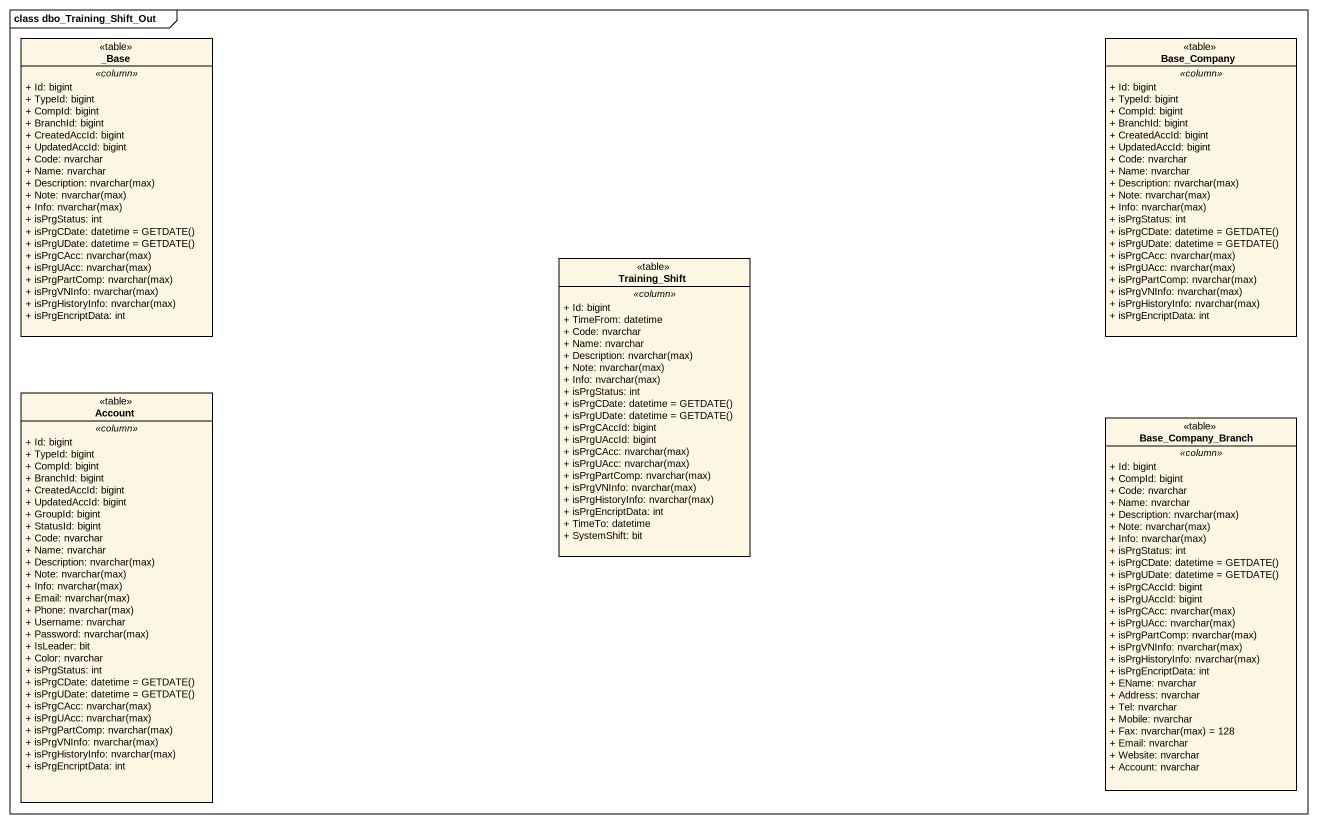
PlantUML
@startuml
mainframe class dbo_Training_Shift_Out
hide circle
hide empty members
skinparam classAttributeIconSize 0
class "_Base" as Base <<table>> {
  .. <<column>> ..
  + Id: bigint
  + TypeId: bigint
  + CompId: bigint
  + BranchId: bigint
  + CreatedAccId: bigint
  + UpdatedAccId: bigint
  + Code: nvarchar
  + Name: nvarchar
  {field} + Description: nvarchar(max)
  {field} + Note: nvarchar(max)
  {field} + Info: nvarchar(max)
  + isPrgStatus: int
  {field} + isPrgCDate: datetime = GETDATE()
  {field} + isPrgUDate: datetime = GETDATE()
  {field} + isPrgCAcc: nvarchar(max)
  {field} + isPrgUAcc: nvarchar(max)
  {field} + isPrgPartComp: nvarchar(max)
  {field} + isPrgVNInfo: nvarchar(max)
  {field} + isPrgHistoryInfo: nvarchar(max)
  + isPrgEncriptData: int
}
class Base_Company <<table>> {
  .. <<column>> ..
  + Id: bigint
  + TypeId: bigint
  + CompId: bigint
  + BranchId: bigint
  + CreatedAccId: bigint
  + UpdatedAccId: bigint
  + Code: nvarchar
  + Name: nvarchar
  {field} + Description: nvarchar(max)
  {field} + Note: nvarchar(max)
  {field} + Info: nvarchar(max)
  + isPrgStatus: int
  {field} + isPrgCDate: datetime = GETDATE()
  {field} + isPrgUDate: datetime = GETDATE()
  {field} + isPrgCAcc: nvarchar(max)
  {field} + isPrgUAcc: nvarchar(max)
  {field} + isPrgPartComp: nvarchar(max)
  {field} + isPrgVNInfo: nvarchar(max)
  {field} + isPrgHistoryInfo: nvarchar(max)
  + isPrgEncriptData: int
}
class Training_Shift <<table>> {
  .. <<column>> ..
  + Id: bigint
  + TimeFrom: datetime
  + Code: nvarchar
  + Name: nvarchar
  {field} + Description: nvarchar(max)
  {field} + Note: nvarchar(max)
  {field} + Info: nvarchar(max)
  + isPrgStatus: int
  {field} + isPrgCDate: datetime = GETDATE()
  {field} + isPrgUDate: datetime = GETDATE()
  + isPrgCAccId: bigint
  + isPrgUAccId: bigint
  {field} + isPrgCAcc: nvarchar(max)
  {field} + isPrgUAcc: nvarchar(max)
  {field} + isPrgPartComp: nvarchar(max)
  {field} + isPrgVNInfo: nvarchar(max)
  {field} + isPrgHistoryInfo: nvarchar(max)
  + isPrgEncriptData: int
  + TimeTo: datetime
  + SystemShift: bit
}
class Account <<table>> {
  .. <<column>> ..
  + Id: bigint
  + TypeId: bigint
  + CompId: bigint
  + BranchId: bigint
  + CreatedAccId: bigint
  + UpdatedAccId: bigint
  + GroupId: bigint
  + StatusId: bigint
  + Code: nvarchar
  + Name: nvarchar
  {field} + Description: nvarchar(max)
  {field} + Note: nvarchar(max)
  {field} + Info: nvarchar(max)
  {field} + Email: nvarchar(max)
  {field} + Phone: nvarchar(max)
  + Username: nvarchar
  {field} + Password: nvarchar(max)
  + IsLeader: bit
  + Color: nvarchar
  + isPrgStatus: int
  {field} + isPrgCDate: datetime = GETDATE()
  {field} + isPrgUDate: datetime = GETDATE()
  {field} + isPrgCAcc: nvarchar(max)
  {field} + isPrgUAcc: nvarchar(max)
  {field} + isPrgPartComp: nvarchar(max)
  {field} + isPrgVNInfo: nvarchar(max)
  {field} + isPrgHistoryInfo: nvarchar(max)
  + isPrgEncriptData: int
}
class Base_Company_Branch <<table>> {
  .. <<column>> ..
  + Id: bigint
  + CompId: bigint
  + Code: nvarchar
  + Name: nvarchar
  {field} + Description: nvarchar(max)
  {field} + Note: nvarchar(max)
  {field} + Info: nvarchar(max)
  + isPrgStatus: int
  {field} + isPrgCDate: datetime = GETDATE()
  {field} + isPrgUDate: datetime = GETDATE()
  + isPrgCAccId: bigint
  + isPrgUAccId: bigint
  {field} + isPrgCAcc: nvarchar(max)
  {field} + isPrgUAcc: nvarchar(max)
  {field} + isPrgPartComp: nvarchar(max)
  {field} + isPrgVNInfo: nvarchar(max)
  {field} + isPrgHistoryInfo: nvarchar(max)
  + isPrgEncriptData: int
  + EName: nvarchar
  + Address: nvarchar
  + Tel: nvarchar
  + Mobile: nvarchar
  {field} + Fax: nvarchar(max) = 128
  + Email: nvarchar
  + Website: nvarchar
  + Account: nvarchar
}
@enduml
